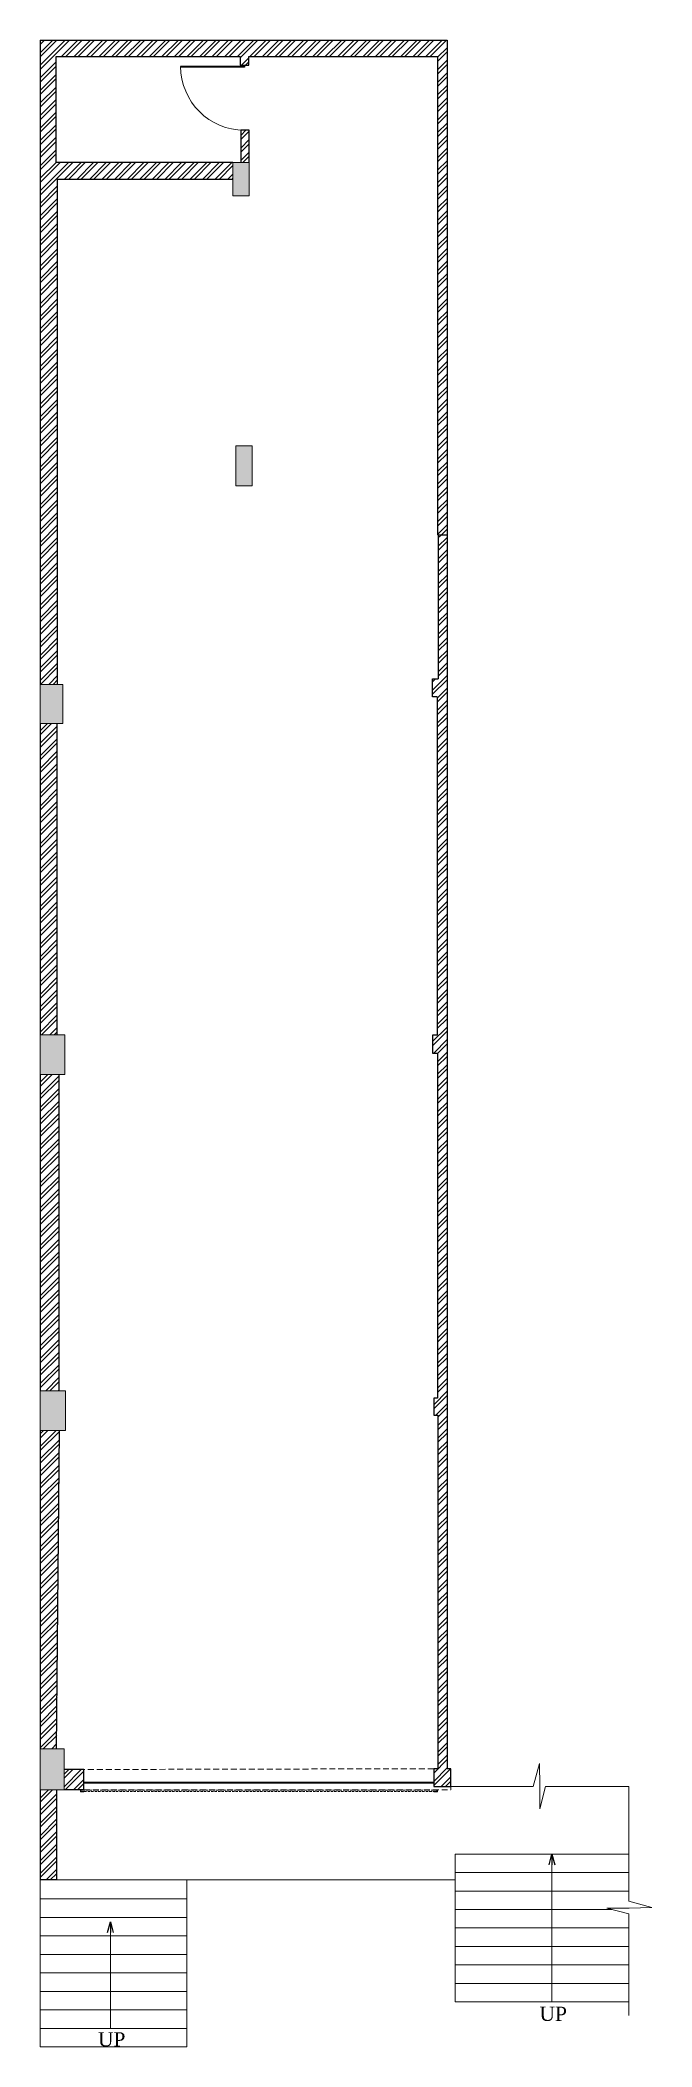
# Model space of a CAD drawing. Header units: feet. Extents: x -5081 to 3517, y -10014 to 18210.
import ezdxf

# ---------------------------------------------------------------- set-up
doc = ezdxf.new("R2010")
doc.units = ezdxf.units.FT
doc.header["$LTSCALE"] = 33
doc.header["$MEASUREMENT"] = 0
doc.linetypes.add('HIDDEN', pattern=[9.525, 6.35, -3.175])
doc.linetypes.add('HIDDENX2', pattern=[0.75, 0.5, -0.25])
for name, color, linetype, lineweight in [('A EL4', 73, 'Continuous', 20), ('A-COL', 243, 'Continuous', 9), ('A-Glazing', 4, 'Continuous', 20), ('A-shutter', 8, 'Continuous', 18), ('A-STAIR', 6, 'Continuous', 5), ('beam', 90, 'Continuous', 9), ('column hatch', 5, 'Continuous', 0), ('LN-HATCH', 251, 'Continuous', 0), ('rolling shutter', 1, 'Continuous', 5)]:
    doc.layers.add(name, color=color, linetype=linetype, lineweight=lineweight)
doc.layers.add('A-WALL', color=1, linetype='Continuous')
doc.styles.get("Standard").update_dxf_attribs({"font": 'GILC____.TTF'})
doc.dimstyles.new('1_50', dxfattribs={"dimscale": 0, "dimtxt": 150, "dimasz": 63, "dimexe": 63, "dimexo": 63, "dimgap": 63, "dimtad": 0, "dimdec": 0, "dimtxsty": 'Standard', "dimblk": 'ARCHTICK', "dimcen": 2.5, "dimdle": 63, "dimclrd": 9, "dimclre": 9, "dimclrt": 256, "dimadec": 0, "dimazin": 0, "dimtfac": 1, "dimtdec": 0, "dimtmove": 1, "dimatfit": 3, "dimldrblk": 'OPEN30', "dimfxl": 1, "dimlwd": 13, "dimlwe": 13, "dimarcsym": 0})

# ---------------------------------------------------------------- blocks, each defined once
blk = doc.blocks.new('_ArchTick')
at = {"const_width": 0.15}
blk.add_lwpolyline([(-0.5, -0.5), (0.5, 0.5)], dxfattribs=at)
blk = doc.blocks.new('*U4')
at = {"layer": 'A-shutter', "color": 5, "ltscale": 10}
for points in [[(41038450, -1561539), (41038450, -1561544), (41038405, -1561544), (41038405, -1561564), (41038450, -1561564), (41038450, -1561569), (41038400, -1561569), (41038400, -1561539)], [(41043368, -1561539), (41043368, -1561544), (41043413, -1561544), (41043413, -1561564), (41043368, -1561564), (41043368, -1561569), (41043418, -1561569), (41043418, -1561539)]]:
    blk.add_lwpolyline(points, close=True, dxfattribs=at)
at = {"layer": 'A-shutter', "color": 5, "linetype": 'HIDDENX2', "ltscale": 2}
blk.add_lwpolyline([(41038405, -1561544), (41038405, -1561564), (41043413, -1561564), (41043413, -1561544)], close=True, dxfattribs=at)

msp = doc.modelspace()

# ---------------------------------------------------------------- hatches: boundary and pattern name
at = {"layer": 'column hatch'}
h = msp.add_hatch(color=8, dxfattribs=at)
h.dxf.hatch_style = 1
h.paths.add_polyline_path([(-2142, 16489), (-2142, 16019), (-2372, 16019), (-2372, 16257), (-2372, 16489)])
h.paths.add_polyline_path([(-2329, 12502), (-2204, 12502), (-2099, 12502), (-2099, 11942), (-2329, 11942)])
h = msp.add_hatch(color=8, dxfattribs=at)
h.dxf.hatch_style = 1
h.paths.add_polyline_path([(-4745, -5822), (-4850, -5822), (-5081, -5822), (-5081, -6399), (-4745, -6399), (-4745, -6113)])
h.paths.add_polyline_path([(-5080, -785), (-5080, -1345), (-4810, -1345), (-4725, -1345), (-4725, -785), (-4815, -785)])
h.paths.add_polyline_path([(-4815, 3660), (-4735, 3660), (-4735, 4220), (-4840, 4220), (-5080, 4220), (-5080, 3660)])
h.paths.add_polyline_path([(-5081, 8598), (-4840, 8599), (-4760, 8599), (-4760, 9149), (-4835, 9149), (-5081, 9149)])
at = {"layer": 'LN-HATCH'}
h = msp.add_hatch(dxfattribs=at)
h.set_pattern_fill('ANSI32', color=256, scale=333, angle=180)
h.set_pattern_definition([(225, (-7166785.01, 5286079.14), (88.2999593, -88.2999593), []), (225, (-7166843.88, 5286079.14), (88.2999593, -88.2999593), [])])
h.paths.add_polyline_path([(-4840, 8599), (-5080, 8598), (-5080, 4220), (-4840, 4220)])
h.paths.add_polyline_path([(-5080, 3660), (-5080, -785), (-4815, -785), (-4815, 3660)])
h.paths.add_polyline_path([(-5080, -1345), (-5081, -5822), (-4850, -5822), (-4810, -1345)])
h.paths.add_polyline_path([(-5081, -7667), (-4851, -7667), (-4851, -6399), (-5081, -6399)])
h.paths.add_polyline_path([(-4466, -6113), (-4745, -6113), (-4745, -6399), (-4466, -6399)])
h.paths.add_polyline_path([(641, 11254), (516, 11254), (516, 9225), (436, 9225), (436, 8975), (501, 8975), (501, 4214), (436, 4214), (436, 3964), (506, 3964), (506, -891), (451, -891), (451, -1131), (511, -1131), (511, -6102), (451, -6102), (451, -6352), (597, -6352), (691, -6352), (691, -6102), (641, -6102)])
h.paths.add_polyline_path([(-4857, 17980), (-2269, 17980), (-2269, 17860), (-2149, 17860), (-2149, 17980), (506, 17980), (506, 11254), (641, 11254), (641, 18210), (-5081, 18210), (-5081, 9149), (-4835, 9149), (-4835, 16257), (-2372, 16257), (-2372, 16489), (-4857, 16489)])
h = msp.add_hatch(dxfattribs=at)
h.set_pattern_fill('ANSI32', color=256, scale=333, angle=180)
h.paths.add_polyline_path([(-2142, 16943), (-2262, 16943), (-2262, 16489), (-2142, 16489)])

# ---------------------------------------------------------------- linework, layer by layer
at = {"layer": 'A EL4'}
msp.add_arc((-2209, 17840), 897, 180, 270, dxfattribs=at)
at = {"layer": 'A-COL'}
for points in [[(-2142, 16489), (-2142, 16019), (-2372, 16019), (-2372, 16257), (-2372, 16489)], [(-4835, 9149), (-5081, 9149), (-5081, 8598), (-4840, 8599), (-4760, 8599), (-4760, 9149)], [(-4840, 4220), (-4735, 4220), (-4735, 3660), (-4815, 3660), (-5080, 3660), (-5080, 4220)], [(-5080, -1345), (-4810, -1345), (-4725, -1345), (-4725, -785), (-4815, -785), (-5080, -785)]]:
    msp.add_lwpolyline(points, close=True, dxfattribs=at)
for points in [[(-2329, 12502), (-2204, 12502), (-2099, 12502), (-2099, 11942), (-2329, 11942), (-2329, 12502)], [(-5081, -5822), (-4850, -5822), (-4745, -5822), (-4745, -6113), (-4745, -6399), (-5081, -6399), (-5081, -5822)]]:
    msp.add_lwpolyline(points, dxfattribs=at)
at = {"layer": 'A-Glazing'}
msp.add_lwpolyline([(-4466, -6293), (451, -6293), (451, -6305), (-4466, -6305)], close=True, dxfattribs=at)
at = {"layer": 'A-STAIR'}
for p, q in [((3196, -7302), (753, -7302)), ((753, -7302), (753, -9382)), ((3196, -7562), (753, -7562)), ((-5081, -7667), (-5081, -10014)), ((-4851, -7667), (753, -7667)), ((-3021, -7667), (-3021, -10014)), ((3196, -7822), (753, -7822)), ((-5081, -7934), (-3021, -7934)), ((2957, -8082), (753, -8082)), ((-5081, -8194), (-3021, -8194)), ((-5081, -8454), (-3021, -8454)), ((3196, -8342), (753, -8342)), ((-5081, -8714), (-3021, -8714)), ((3196, -8602), (753, -8602)), ((-5081, -8974), (-3021, -8974)), ((3196, -8862), (753, -8862)), ((-5081, -9234), (-3021, -9234)), ((3196, -9122), (753, -9122)), ((-5081, -9494), (-3021, -9494)), ((3195, -9382), (753, -9382)), ((-5081, -9754), (-3021, -9754)), ((-5081, -10014), (-3021, -10014))]:
    msp.add_line(p, q, dxfattribs=at)
msp.add_lwpolyline([(691, -6352), (1848, -6351), (1936, -6030), (1941, -6350), (1943, -6664), (2023, -6351), (3195, -6351), (3196, -7967), (3517, -8056), (3197, -8061), (2883, -8063), (3196, -8143), (3195, -9572)], dxfattribs=at)
at = {"layer": 'A-WALL'}
for p, q in [((-5081, 18210), (641, 18210)), ((641, 18210), (641, 11254)), ((-4857, 17980), (-2269, 17980)), ((-4857, 16489), (-4857, 17980)), ((-2209, 17840), (-3106, 17840)), ((-2209, 17830), (-3106, 17830)), ((-2269, 17980), (-2269, 17860)), ((-2269, 17860), (-2149, 17860)), ((-2209, 17860), (-2209, 17830)), ((-2149, 17860), (-2149, 17980)), ((-2149, 17980), (506, 17980)), ((506, 17980), (506, 11254)), ((-2142, 16943), (-2262, 16943)), ((-2262, 16943), (-2262, 16489)), ((-2142, 16489), (-2142, 16943)), ((-2372, 16489), (-4857, 16489)), ((-4835, 16257), (-2372, 16257)), ((516, 11254), (516, 9225)), ((516, 11254), (641, 11254)), ((641, 11254), (641, -6102)), ((436, 8975), (436, 9225)), ((436, 9225), (516, 9225)), ((501, 8975), (436, 8975)), ((501, 8975), (501, 4214)), ((-5081, 8598), (-5080, 4220)), ((-4840, 4220), (-4840, 8599)), ((501, 4214), (436, 4214)), ((436, 4214), (436, 3964)), ((436, 3964), (506, 3964)), ((506, 3964), (506, -891)), ((-5080, 3660), (-5080, -785)), ((-4815, -785), (-4815, 3660)), ((506, -891), (451, -891)), ((451, -891), (451, -1131)), ((-5080, -1345), (-5081, -5822)), ((-4850, -5822), (-4810, -1345)), ((451, -1131), (511, -1131)), ((511, -1131), (511, -6102)), ((-4466, -6113), (-4745, -6113)), ((-4466, -6399), (-4466, -6113)), ((451, -6102), (451, -6352)), ((511, -6102), (451, -6102)), ((691, -6102), (641, -6102)), ((691, -6352), (691, -6102)), ((-5081, -6399), (-5081, -7667)), ((-4851, -6399), (-4851, -7667)), ((-4466, -6399), (-4745, -6399)), ((451, -6352), (691, -6352)), ((-4851, -7667), (-5081, -7667))]:
    msp.add_line(p, q, dxfattribs=at)
for points in [[(-5081, 18210), (-5081, 12502), (-5081, 9149)], [(-4835, 9149), (-4835, 12502), (-4835, 16257)], [(-5081, 11254), (-5081, 9149)], [(-4835, 9149), (-4835, 11254)], [(516, 11254), (506, 11254)]]:
    msp.add_lwpolyline(points, dxfattribs=at)
at = {"layer": 'beam', "linetype": 'HIDDEN', "ltscale": 0.4}
msp.add_lwpolyline([(451, -6102), (-4466, -6113), (-4466, -6399), (691, -6399), (691, -6352), (451, -6352)], close=True, dxfattribs=at)

# ---------------------------------------------------------------- block references
at = {"layer": 'rolling shutter'}
msp.add_blockref('*U4', (-41042916, 1555141), dxfattribs=at)

# ---------------------------------------------------------------- texts
at = {"layer": 'A-STAIR', "char_height": 200, "attachment_point": 1}
for insert in [(483, -9449), (-5724, -9808)]:
    msp.add_mtext_dynamic_manual_height_columns('{\\fCentury|b0|i0|c0|p18;\\W9.63528;  \\W1;UP}', width=3292.7, gutter_width=25.6, heights=[0], dxfattribs=dict(at, insert=insert))

# ---------------------------------------------------------------- leaders
at = {"layer": 'A-STAIR'}
for points in [[(2113, -7302), (2113, -9382)], [(-4094, -8256), (-4094, -9754)]]:
    msp.add_leader(points, dimstyle='1_50', override={"dimscale": 1, "dimasz": 150, "dimclrd": 256}, dxfattribs=at)

doc.saveas('drawing.dxf')
